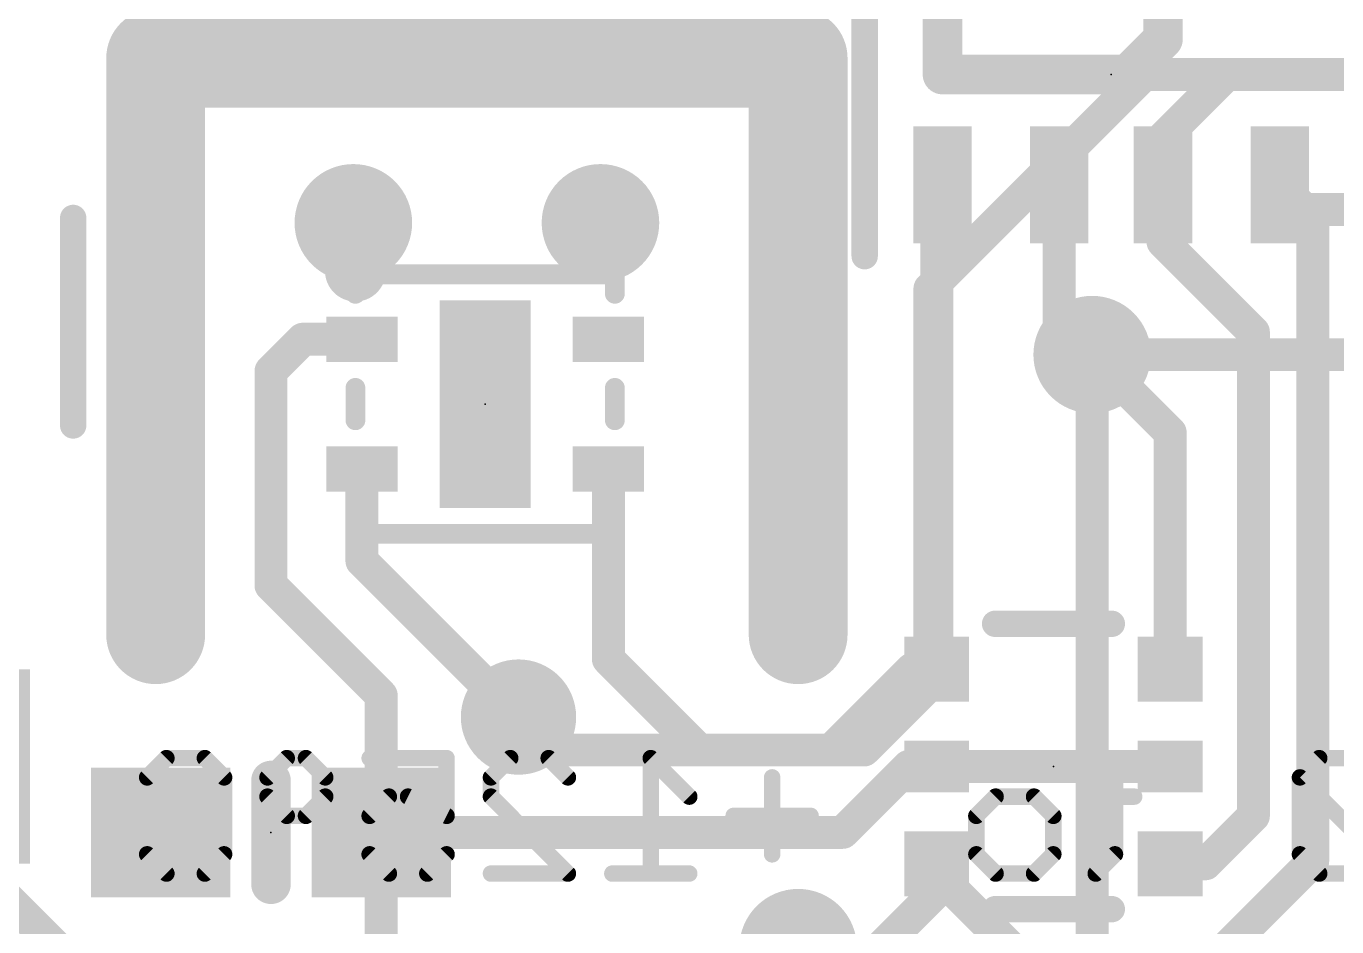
# Model space of a CAD drawing. Extents: x -0.1 to 25.5, y -0.1 to 17.9.
# Drawn here: x 9.16 to 19.27, y 4.86 to 11.8 of the extents above; entities that cross this region are included whole.
import ezdxf

# ---------------------------------------------------------------- set-up
doc = ezdxf.new("R2010")
doc.units = 0
for name, color, linetype in [('1', 12, 'CONTINUOUS'), ('16', 5, 'CONTINUOUS'), ('18', 110, 'CONTINUOUS'), ('20', 53, 'CONTINUOUS'), ('21', 40, 'CONTINUOUS'), ('22', 6, 'CONTINUOUS'), ('23', 40, 'CONTINUOUS')]:
    doc.layers.add(name, color=color, linetype=linetype)

# ---------------------------------------------------------------- blocks, each defined once
blk = doc.blocks.new('RECT')
blk.add_solid([(-0.5, -0.5), (0.5, -0.5), (-0.5, 0.5), (0.5, 0.5)])
blk = doc.blocks.new('ROUNDV')
at = {"const_width": 0.5}
blk.add_lwpolyline([(0, -0.25, 1), (0, 0.25, 1), (0, -0.25)], format="xyb", dxfattribs=at)

msp = doc.modelspace()

# ---------------------------------------------------------------- linework, layer by layer
at = {"layer": '1'}
for points, const_width in [([(16.226, 11.43), (16.226, 12.28)], 0.3048), ([(17.926, 12.28), (17.926, 11.703)], 0.3048), ([(17.926, 11.703), (17.653, 11.43)], 0.3048), ([(17.653, 11.43), (16.226, 11.43)], 0.3048), ([(17.926, 10.941), (18.415, 11.43)], 0.254), ([(18.415, 11.43), (19.939, 11.43)], 0.254), ([(17.926, 10.58), (17.926, 10.941)], 0.254), ([(16.226, 10.58), (16.1815, 10.5355)], 0.254), ([(16.1815, 10.5355), (16.1815, 6.846)], 0.254), ([(17.126, 9.525), (17.126, 10.58)], 0.254), ([(17.926, 10.58), (17.926, 10.141)], 0.254), ([(19.016, 10.39), (18.826, 10.58)], 0.254), ([(18.826, 10.58), (19.08, 10.326)], 0.254), ([(20.219, 10.39), (19.016, 10.39)], 0.254), ([(19.08, 10.326), (19.08, 5.364)], 0.254), ([(17.926, 10.141), (18.6228, 9.4442)], 0.254), ([(17.38, 9.271), (17.126, 9.525)], 0.254), ([(11.295, 9.39), (11.049, 9.144)], 0.254), ([(11.75, 9.39), (11.295, 9.39)], 0.254), ([(18.6228, 9.4442), (18.6228, 5.715)], 0.254), ([(17.9815, 8.6695), (17.38, 9.271)], 0.254), ([(11.049, 9.144), (11.049, 7.493)], 0.254), ([(17.9815, 6.846), (17.9815, 8.6695)], 0.254), ([(11.75, 8.39), (11.75, 7.681)], 0.254), ([(13.65, 8.39), (13.65, 6.924)], 0.254), ([(12.954, 6.477), (11.75, 7.681)], 0.254), ([(11.049, 7.493), (11.899, 6.643)], 0.254), ([(13.65, 6.924), (14.351, 6.223)], 0.254), ([(15.991, 6.846), (15.368, 6.223)], 0.254), ([(15.991, 6.846), (16.1815, 6.846)], 0.254), ([(11.899, 6.643), (11.899, 5.588)], 0.254), ([(12.9572, 6.477), (12.954, 6.477)], 0.254), ([(14.351, 6.223), (15.368, 6.223)], 0.254), ([(15.9645, 6.096), (15.4565, 5.588)], 0.254), ([(15.9645, 6.096), (16.1815, 6.096)], 0.254), ([(16.1815, 6.096), (17.9815, 6.096)], 0.254), ([(18.6228, 5.715), (18.2538, 5.346)], 0.254), ([(11.899, 5.588), (15.4565, 5.588)], 0.254), ([(11.899, 5.588), (11.899, 4.279)], 0.254), ([(16.1815, 5.346), (16.2883, 5.2393)], 0.254), ([(16.1815, 5.346), (16.1815, 5.2705)], 0.254), ([(17.9815, 5.346), (18.2538, 5.346)], 0.254), ([(19.08, 5.364), (18.415, 4.699)], 0.254), ([(16.2883, 5.2393), (15.748, 4.699)], 0.254), ([(16.753, 4.699), (16.1815, 5.2705)], 0.254)]:
    msp.add_lwpolyline(points, dxfattribs=dict(at, const_width=const_width))
for points, const_width in [([(17.9799, 11.6491, 1), (17.8721, 11.7569)], 0.1524), ([(17.8498, 11.703, 1), (18.0022, 11.703)], 0.1524), ([(16.226, 11.5062, 1), (16.226, 11.3538)], 0.1524), ([(17.5991, 11.4839, 1), (17.7069, 11.3761)], 0.1524), ([(17.653, 11.3538, 1), (17.653, 11.5062)], 0.1524), ([(18.415, 11.4935, 1), (18.415, 11.3665)], 0.127), ([(18.4599, 11.3851, 1), (18.3701, 11.4749)], 0.127), ([(16.1498, 11.43, 1), (16.3022, 11.43)], 0.1524), ([(17.9895, 10.941, 1), (17.8625, 10.941)], 0.127), ([(17.8811, 10.9859, 1), (17.9709, 10.8961)], 0.127), ([(16.245, 10.5355, 1), (16.118, 10.5355)], 0.127), ([(16.1366, 10.5804, 1), (16.2264, 10.4906)], 0.127), ([(16.2709, 10.5351, 1), (16.1811, 10.6249)], 0.127), ([(17.1895, 10.58, 1), (17.0625, 10.58)], 0.127), ([(17.9895, 10.58, 1), (17.8625, 10.58)], 0.127), ([(17.8625, 10.58, 1), (17.9895, 10.58)], 0.127), ([(18.8709, 10.6249, 1), (18.7811, 10.5351)], 0.127), ([(18.8709, 10.6249, 1), (18.7811, 10.5351)], 0.127), ([(19.016, 10.4535, 1), (19.016, 10.3265)], 0.127), ([(18.9711, 10.3451, 1), (19.0609, 10.4349)], 0.127), ([(19.1435, 10.326, 1), (19.0165, 10.326)], 0.127), ([(19.0351, 10.2811, 1), (19.1249, 10.3709)], 0.127), ([(17.9709, 10.1859, 1), (17.8811, 10.0961)], 0.127), ([(17.8625, 10.141, 1), (17.9895, 10.141)], 0.127), ([(17.1709, 9.5699, 1), (17.0811, 9.4801)], 0.127), ([(11.295, 9.4535, 1), (11.295, 9.3265)], 0.127), ([(11.3399, 9.3451, 1), (11.2501, 9.4349)], 0.127), ([(11.75, 9.3265, 1), (11.75, 9.4535)], 0.127), ([(17.0625, 9.525, 1), (17.1895, 9.525)], 0.127), ([(18.6863, 9.4442, 1), (18.5593, 9.4442)], 0.127), ([(18.5779, 9.3993, 1), (18.6677, 9.4891)], 0.127), ([(17.4249, 9.3159, 1), (17.3351, 9.2261)], 0.127), ([(17.3351, 9.2261, 1), (17.4249, 9.3159)], 0.127), ([(11.1125, 9.144, 1), (10.9855, 9.144)], 0.127), ([(11.0041, 9.1889, 1), (11.0939, 9.0991)], 0.127), ([(18.045, 8.6695, 1), (17.918, 8.6695)], 0.127), ([(17.9366, 8.6246, 1), (18.0264, 8.7144)], 0.127), ([(11.8135, 8.39, 1), (11.6865, 8.39)], 0.127), ([(13.7135, 8.39, 1), (13.5865, 8.39)], 0.127), ([(11.7949, 7.7259, 1), (11.7051, 7.6361)], 0.127), ([(11.6865, 7.681, 1), (11.8135, 7.681)], 0.127), ([(11.0939, 7.5379, 1), (11.0041, 7.4481)], 0.127), ([(10.9855, 7.493, 1), (11.1125, 7.493)], 0.127), ([(13.6949, 6.9689, 1), (13.6051, 6.8791)], 0.127), ([(13.5865, 6.924, 1), (13.7135, 6.924)], 0.127), ([(15.991, 6.9095, 1), (15.991, 6.7825)], 0.127), ([(16.0359, 6.8011, 1), (15.9461, 6.8909)], 0.127), ([(16.1815, 6.7825, 1), (16.1815, 6.9095)], 0.127), ([(16.118, 6.846, 1), (16.245, 6.846)], 0.127), ([(17.918, 6.846, 1), (18.045, 6.846)], 0.127), ([(11.9625, 6.643, 1), (11.8355, 6.643)], 0.127), ([(11.8541, 6.5981, 1), (11.9439, 6.6879)], 0.127), ([(12.954, 6.5405, 1), (12.954, 6.4135)], 0.127), ([(12.9091, 6.4321, 1), (12.9989, 6.5219)], 0.127), ([(12.9572, 6.4135, 1), (12.9572, 6.5405)], 0.127), ([(14.351, 6.2865, 1), (14.351, 6.1595)], 0.127), ([(14.3061, 6.1781, 1), (14.3959, 6.2679)], 0.127), ([(15.3231, 6.2679, 1), (15.4129, 6.1781)], 0.127), ([(15.368, 6.1595, 1), (15.368, 6.2865)], 0.127), ([(15.9645, 6.1595, 1), (15.9645, 6.0325)], 0.127), ([(16.0094, 6.0511, 1), (15.9196, 6.1409)], 0.127), ([(16.1815, 6.1595, 1), (16.1815, 6.0325)], 0.127), ([(16.1815, 6.0325, 1), (16.1815, 6.1595)], 0.127), ([(17.9815, 6.0325, 1), (17.9815, 6.1595)], 0.127), ([(18.5593, 5.715, 1), (18.6863, 5.715)], 0.127), ([(18.6677, 5.6701, 1), (18.5779, 5.7599)], 0.127), ([(11.899, 5.6515, 1), (11.899, 5.5245)], 0.127), ([(11.9625, 5.588, 1), (11.8355, 5.588)], 0.127), ([(15.4116, 5.6329, 1), (15.5014, 5.5431)], 0.127), ([(15.4565, 5.5245, 1), (15.4565, 5.6515)], 0.127), ([(11.8355, 5.588, 1), (11.9625, 5.588)], 0.127), ([(16.2264, 5.3909, 1), (16.1366, 5.3011)], 0.127), ([(16.245, 5.346, 1), (16.118, 5.346)], 0.127), ([(17.9815, 5.4095, 1), (17.9815, 5.2825)], 0.127), ([(18.2538, 5.2825, 1), (18.2538, 5.4095)], 0.127), ([(19.1249, 5.3191, 1), (19.0351, 5.4089)], 0.127), ([(16.2264, 5.3154, 1), (16.1366, 5.2256)], 0.127), ([(16.3332, 5.1943, 1), (16.2433, 5.2842)], 0.127), ([(18.2089, 5.3909, 1), (18.2987, 5.3011)], 0.127), ([(19.0165, 5.364, 1), (19.1435, 5.364)], 0.127), ([(16.118, 5.2705, 1), (16.245, 5.2705)], 0.127), ([(16.2433, 5.1943, 1), (16.3332, 5.2842)], 0.127)]:
    msp.add_lwpolyline(points, format="xyb", dxfattribs=dict(at, const_width=const_width))
at = {"layer": '16', "const_width": 0.254}
for points in [[(16.129, 9.779), (17.78, 11.43)], [(17.78, 11.43), (19.939, 11.43)], [(16.129, 6.731), (16.129, 9.779)], [(21.844, 9.271), (17.38, 9.271)], [(17.38, 4.064), (17.38, 9.271)], [(9.398, 4.699), (7.112, 6.985)], [(15.621, 6.223), (16.129, 6.731)], [(13.2112, 6.223), (12.9572, 6.477)], [(15.621, 6.223), (13.2112, 6.223)]]:
    msp.add_lwpolyline(points, dxfattribs=at)
at = {"layer": '16', "const_width": 0.127}
for points in [[(17.78, 11.4935, 1), (17.78, 11.3665)], [(17.8249, 11.3851, 1), (17.7351, 11.4749)], [(16.1925, 9.779, 1), (16.0655, 9.779)], [(16.0841, 9.8239, 1), (16.1739, 9.7341)], [(17.38, 9.3345, 1), (17.38, 9.2075)], [(17.4435, 9.271, 1), (17.3165, 9.271)], [(16.0655, 6.731, 1), (16.1925, 6.731)], [(16.1739, 6.6861, 1), (16.0841, 6.7759)], [(13.0021, 6.5219, 1), (12.9123, 6.4321)], [(13.2112, 6.2865, 1), (13.2112, 6.1595)], [(13.1663, 6.1781, 1), (13.2561, 6.2679)], [(15.5761, 6.2679, 1), (15.6659, 6.1781)], [(15.621, 6.1595, 1), (15.621, 6.2865)]]:
    msp.add_lwpolyline(points, format="xyb", dxfattribs=at)
at = {"layer": '20', "const_width": 0.762}
for points in [[(10.16, 7.112), (10.16, 11.557)], [(10.16, 11.557), (15.113, 11.557)], [(15.113, 11.557), (15.113, 7.112)]]:
    msp.add_lwpolyline(points, dxfattribs=at)
at = {"layer": '20', "const_width": 0.381}
for points in [[(10.3505, 11.557, 1), (9.9695, 11.557)], [(10.16, 11.7475, 1), (10.16, 11.3665)], [(15.3035, 11.557, 1), (14.9225, 11.557)], [(15.113, 11.3665, 1), (15.113, 11.7475)], [(9.9695, 7.112, 1), (10.3505, 7.112)], [(14.9225, 7.112, 1), (15.3035, 7.112)]]:
    msp.add_lwpolyline(points, format="xyb", dxfattribs=at)
at = {"layer": '21'}
for points, const_width in [([(15.626, 10.03), (15.626, 12.83)], 0.2032), ([(9.524, 10.325), (9.524, 8.725)], 0.2032), ([(11.7, 9.74), (11.7, 9.89)], 0.1524), ([(11.7, 9.89), (13.7, 9.89)], 0.1524), ([(13.7, 9.89), (13.7, 9.74)], 0.1524), ([(11.7, 9.015), (11.7, 8.765)], 0.1524), ([(13.7, 9.015), (13.7, 8.765)], 0.1524), ([(11.7, 8.04), (11.7, 7.89)], 0.1524), ([(13.7, 7.89), (13.7, 8.015)], 0.1524), ([(11.7, 7.89), (13.7, 7.89)], 0.1524), ([(16.6315, 7.196), (17.5315, 7.196)], 0.2032), ([(11.049, 5.188), (11.049, 5.988)], 0.3048), ([(16.6315, 4.996), (17.5315, 4.996)], 0.2032)]:
    msp.add_lwpolyline(points, dxfattribs=dict(at, const_width=const_width))
for points, const_width in [([(9.5748, 10.325, 1), (9.4732, 10.325)], 0.1016), ([(11.7, 9.7569, 1), (11.7, 10.0731, 1), (11.7, 9.7569)], 0.1524), ([(15.5752, 10.03, 1), (15.6768, 10.03)], 0.1016), ([(11.7381, 9.89, 1), (11.6619, 9.89)], 0.0762), ([(11.7, 9.9281, 1), (11.7, 9.8519)], 0.0762), ([(13.7381, 9.89, 1), (13.6619, 9.89)], 0.0762), ([(13.7, 9.8519, 1), (13.7, 9.9281)], 0.0762), ([(11.6619, 9.74, 1), (11.7381, 9.74)], 0.0762), ([(13.6619, 9.74, 1), (13.7381, 9.74)], 0.0762), ([(11.7381, 9.015, 1), (11.6619, 9.015)], 0.0762), ([(13.7381, 9.015, 1), (13.6619, 9.015)], 0.0762), ([(11.6619, 8.765, 1), (11.7381, 8.765)], 0.0762), ([(13.6619, 8.765, 1), (13.7381, 8.765)], 0.0762), ([(9.4732, 8.725, 1), (9.5748, 8.725)], 0.1016), ([(11.7381, 8.04, 1), (11.6619, 8.04)], 0.0762), ([(13.7381, 8.015, 1), (13.6619, 8.015)], 0.0762), ([(11.7, 7.9281, 1), (11.7, 7.8519)], 0.0762), ([(11.6619, 7.89, 1), (11.7381, 7.89)], 0.0762), ([(13.6619, 7.89, 1), (13.7381, 7.89)], 0.0762), ([(13.7, 7.8519, 1), (13.7, 7.9281)], 0.0762), ([(16.6315, 7.2468, 1), (16.6315, 7.1452)], 0.1016), ([(17.5315, 7.1452, 1), (17.5315, 7.2468)], 0.1016), ([(11.1252, 5.988, 1), (10.9728, 5.988)], 0.1524), ([(10.9728, 5.188, 1), (11.1252, 5.188)], 0.1524), ([(16.6315, 5.0468, 1), (16.6315, 4.9452)], 0.1016), ([(17.5315, 4.9452, 1), (17.5315, 5.0468)], 0.1016)]:
    msp.add_lwpolyline(points, format="xyb", dxfattribs=dict(at, const_width=const_width))
at = {"layer": '22', "const_width": 0.127}
for points in [[(10.0943, 6.012), (10.2426, 6.1603)], [(10.2426, 6.1603), (10.5392, 6.1603)], [(10.5392, 6.1603), (10.6875, 6.012)], [(11.1705, 6.1603), (11.0222, 6.012)], [(11.3188, 6.1603), (11.1705, 6.1603)], [(11.4671, 6.012), (11.3188, 6.1603)], [(11.8095, 6.1603), (12.4026, 6.1603)], [(12.4026, 6.1603), (12.4026, 5.7154)], [(12.745, 6.012), (12.8933, 6.1603)], [(12.8933, 6.1603), (13.1899, 6.1603)], [(13.1899, 6.1603), (13.3381, 6.012)], [(14.2737, 5.8637), (13.9771, 6.1603)], [(13.9771, 6.1603), (13.9771, 5.2705)], [(19.1301, 6.1603), (18.9818, 6.012)], [(19.4266, 6.1603), (19.1301, 6.1603)], [(10.6875, 6.012), (10.6875, 5.4188)], [(11.0222, 6.012), (11.0222, 5.8637)], [(11.4671, 5.8637), (11.4671, 6.012)], [(12.745, 5.8637), (12.745, 6.012)], [(14.9126, 6.012), (14.9126, 5.4188)], [(17.5556, 6.012), (17.5556, 5.4188)], [(18.9818, 6.012), (18.9818, 5.4188)], [(19.5749, 5.4188), (18.9818, 6.012)], [(11.0222, 5.8637), (11.1705, 5.7154)], [(11.3188, 5.7154), (11.4671, 5.8637)], [(11.9578, 5.8637), (11.8095, 5.7154)], [(12.106, 5.8637), (11.9578, 5.8637)], [(12.4026, 5.7154), (12.106, 5.8637)], [(13.3381, 5.2705), (12.745, 5.8637)], [(16.487, 5.7154), (16.6353, 5.8637)], [(16.6353, 5.8637), (16.9319, 5.8637)], [(16.9319, 5.8637), (17.0802, 5.7154)], [(17.7039, 5.8637), (17.4073, 5.8637)], [(11.1705, 5.7154), (11.3188, 5.7154)], [(11.8095, 5.7154), (11.8095, 5.4188)], [(15.2092, 5.7154), (14.616, 5.7154)], [(16.487, 5.4188), (16.487, 5.7154)], [(17.0802, 5.7154), (17.0802, 5.4188)], [(10.2426, 5.2705), (10.0943, 5.4188)], [(10.6875, 5.4188), (10.5392, 5.2705)], [(11.8095, 5.4188), (11.9578, 5.2705)], [(12.2543, 5.2705), (12.4026, 5.4188)], [(16.6353, 5.2705), (16.487, 5.4188)], [(17.0802, 5.4188), (16.9319, 5.2705)], [(17.5556, 5.4188), (17.4073, 5.2705)], [(18.9818, 5.4188), (19.1301, 5.2705)], [(10.5392, 5.2705), (10.2426, 5.2705)], [(11.9578, 5.2705), (12.2543, 5.2705)], [(12.745, 5.2705), (13.3381, 5.2705)], [(14.2737, 5.2705), (13.6805, 5.2705)], [(16.9319, 5.2705), (16.6353, 5.2705)], [(19.1301, 5.2705), (19.4266, 5.2705)]]:
    msp.add_lwpolyline(points, dxfattribs=at)
at = {"layer": '22', "const_width": 0.0635}
for points in [[(10.2426, 6.192, 1), (10.2426, 6.1285)], [(10.2651, 6.1378, 1), (10.2202, 6.1827)], [(10.5617, 6.1827, 1), (10.5168, 6.1378)], [(10.5392, 6.1285, 1), (10.5392, 6.192)], [(11.1705, 6.192, 1), (11.1705, 6.1285)], [(11.193, 6.1378, 1), (11.1481, 6.1827)], [(11.3413, 6.1827, 1), (11.2964, 6.1378)], [(11.3188, 6.1285, 1), (11.3188, 6.192)], [(11.8095, 6.192, 1), (11.8095, 6.1285)], [(12.4344, 6.1603, 1), (12.3709, 6.1603)], [(12.4026, 6.1285, 1), (12.4026, 6.192)], [(12.8933, 6.192, 1), (12.8933, 6.1285)], [(12.9157, 6.1378, 1), (12.8708, 6.1827)], [(13.2123, 6.1827, 1), (13.1674, 6.1378)], [(13.1899, 6.1285, 1), (13.1899, 6.192)], [(14.0088, 6.1603, 1), (13.9453, 6.1603)], [(13.9995, 6.1827, 1), (13.9546, 6.1378)], [(19.1301, 6.192, 1), (19.1301, 6.1285)], [(19.1525, 6.1378, 1), (19.1076, 6.1827)], [(10.0719, 6.0344, 1), (10.1168, 5.9895)], [(10.7193, 6.012, 1), (10.6558, 6.012)], [(10.6651, 5.9895, 1), (10.71, 6.0344)], [(11.054, 6.012, 1), (10.9905, 6.012)], [(10.9998, 6.0344, 1), (11.0447, 5.9895)], [(11.4989, 6.012, 1), (11.4354, 6.012)], [(11.4447, 5.9895, 1), (11.4896, 6.0344)], [(12.7767, 6.012, 1), (12.7132, 6.012)], [(12.7225, 6.0344, 1), (12.7674, 5.9895)], [(13.3157, 5.9895, 1), (13.3606, 6.0344)], [(14.9444, 6.012, 1), (14.8809, 6.012)], [(17.5874, 6.012, 1), (17.5239, 6.012)], [(19.0135, 6.012, 1), (18.95, 6.012)], [(19.0042, 6.0344, 1), (18.9593, 5.9895)], [(18.9593, 6.0344, 1), (19.0042, 5.9895)], [(11.0447, 5.8861, 1), (10.9998, 5.8412)], [(10.9905, 5.8637, 1), (11.054, 5.8637)], [(11.4354, 5.8637, 1), (11.4989, 5.8637)], [(11.4896, 5.8412, 1), (11.4447, 5.8861)], [(11.9578, 5.8954, 1), (11.9578, 5.8319)], [(11.9802, 5.8412, 1), (11.9353, 5.8861)], [(12.1202, 5.8921, 1), (12.0918, 5.8353)], [(12.106, 5.8319, 1), (12.106, 5.8954)], [(12.7132, 5.8637, 1), (12.7767, 5.8637)], [(12.7674, 5.8861, 1), (12.7225, 5.8412)], [(14.2512, 5.8412, 1), (14.2961, 5.8861)], [(16.6353, 5.8954, 1), (16.6353, 5.8319)], [(16.6578, 5.8412, 1), (16.6129, 5.8861)], [(16.9544, 5.8861, 1), (16.9095, 5.8412)], [(16.9319, 5.8319, 1), (16.9319, 5.8954)], [(17.4073, 5.8954, 1), (17.4073, 5.8319)], [(17.7039, 5.8319, 1), (17.7039, 5.8954)], [(11.1705, 5.7471, 1), (11.1705, 5.6836)], [(11.1481, 5.6929, 1), (11.193, 5.7378)], [(11.2964, 5.7378, 1), (11.3413, 5.6929)], [(11.3188, 5.6836, 1), (11.3188, 5.7471)], [(11.8412, 5.7154, 1), (11.7777, 5.7154)], [(11.787, 5.7378, 1), (11.8319, 5.6929)], [(12.3884, 5.687, 1), (12.4168, 5.7438)], [(14.616, 5.7471, 1), (14.616, 5.6836)], [(15.2092, 5.6836, 1), (15.2092, 5.7471)], [(16.5188, 5.7154, 1), (16.4553, 5.7154)], [(16.4646, 5.7378, 1), (16.5095, 5.6929)], [(17.112, 5.7154, 1), (17.0485, 5.7154)], [(17.0578, 5.6929, 1), (17.1027, 5.7378)], [(12.3709, 5.7154, 1), (12.4344, 5.7154)], [(10.1168, 5.4412, 1), (10.0719, 5.3963)], [(10.71, 5.3963, 1), (10.6651, 5.4412)], [(11.8319, 5.4412, 1), (11.787, 5.3963)], [(12.4251, 5.3963, 1), (12.3802, 5.4412)], [(16.5095, 5.4412, 1), (16.4646, 5.3963)], [(17.1027, 5.3963, 1), (17.0578, 5.4412)], [(17.5781, 5.3963, 1), (17.5332, 5.4412)], [(19.0042, 5.4412, 1), (18.9593, 5.3963)], [(10.6558, 5.4188, 1), (10.7193, 5.4188)], [(11.7777, 5.4188, 1), (11.8412, 5.4188)], [(14.8809, 5.4188, 1), (14.9444, 5.4188)], [(16.4553, 5.4188, 1), (16.5188, 5.4188)], [(17.0485, 5.4188, 1), (17.112, 5.4188)], [(17.5239, 5.4188, 1), (17.5874, 5.4188)], [(18.95, 5.4188, 1), (19.0135, 5.4188)], [(10.2426, 5.3022, 1), (10.2426, 5.2388)], [(10.2202, 5.248, 1), (10.2651, 5.293)], [(10.5168, 5.293, 1), (10.5617, 5.248)], [(10.5392, 5.2388, 1), (10.5392, 5.3022)], [(11.9578, 5.3022, 1), (11.9578, 5.2388)], [(11.9353, 5.248, 1), (11.9802, 5.293)], [(12.2319, 5.293, 1), (12.2768, 5.248)], [(12.2543, 5.2388, 1), (12.2543, 5.3022)], [(12.745, 5.3022, 1), (12.745, 5.2388)], [(13.3157, 5.248, 1), (13.3606, 5.293)], [(13.3381, 5.2388, 1), (13.3381, 5.3022)], [(13.6805, 5.3022, 1), (13.6805, 5.2388)], [(13.9453, 5.2705, 1), (14.0088, 5.2705)], [(14.2737, 5.2388, 1), (14.2737, 5.3022)], [(16.6353, 5.3022, 1), (16.6353, 5.2388)], [(16.6129, 5.248, 1), (16.6578, 5.293)], [(16.9095, 5.293, 1), (16.9544, 5.248)], [(16.9319, 5.2388, 1), (16.9319, 5.3022)], [(17.3849, 5.293, 1), (17.4298, 5.248)], [(19.1301, 5.3022, 1), (19.1301, 5.2388)], [(19.1076, 5.248, 1), (19.1525, 5.293)]]:
    msp.add_lwpolyline(points, format="xyb", dxfattribs=at)
at = {"layer": '23'}
for p in [(17.526, 11.43), (12.7, 8.89), (17.0815, 6.096), (11.049, 5.588)]:
    msp.add_point(p, dxfattribs=at)

# ---------------------------------------------------------------- block references
at = {"layer": '1'}
for p, xscale, yscale, rotation in [((16.226, 10.58), 0.45, 0.9, 180), ((17.126, 10.58), 0.45, 0.9, 180), ((17.926, 10.58), 0.45, 0.9, 180), ((18.826, 10.58), 0.45, 0.9, 180), ((12.7, 8.89), 1.6, 0.7, 90), ((11.75, 9.39), 0.35, 0.55, 90), ((13.65, 9.39), 0.35, 0.55, 90), ((11.75, 8.39), 0.35, 0.55, 90), ((13.65, 8.39), 0.35, 0.55, 90), ((16.1815, 6.846), 0.5, 0.5, 90), ((17.9815, 6.846), 0.5, 0.5, 90), ((16.1815, 6.096), 0.4, 0.5, 90), ((17.9815, 6.096), 0.4, 0.5, 90), ((16.1815, 5.346), 0.5, 0.5, 90), ((17.9815, 5.346), 0.5, 0.5, 90)]:
    msp.add_blockref('RECT', p, dxfattribs=dict(at, xscale=xscale, yscale=yscale, rotation=rotation))
at = {"layer": '1', "xscale": 1.24, "yscale": 1.5}
msp.add_blockref('RECT', (8.57, 6.096), dxfattribs=at)
at = {"layer": '1', "xscale": 1.075, "rotation": 180}
for p in [(10.199, 5.588), (11.899, 5.588)]:
    msp.add_blockref('RECT', p, dxfattribs=at)
at = {"layer": '18'}
for p, xscale, yscale in [((11.684, 10.287), 0.9064, 0.9064), ((11.684, 10.287), 0.9064, 0.9064), ((13.589, 10.287), 0.9064, 0.9064), ((13.589, 10.287), 0.9064, 0.9064), ((17.38, 9.271), 0.9064, 0.9064), ((17.38, 9.271), 0.9064, 0.9064), ((12.9572, 6.477), 0.889, 0.889), ((12.9572, 6.477), 0.889, 0.889), ((15.113, 4.699), 0.9064, 0.9064), ((15.113, 4.699), 0.9064, 0.9064)]:
    msp.add_blockref('ROUNDV', p, dxfattribs=dict(at, xscale=xscale, yscale=yscale))

doc.saveas('drawing.dxf')
